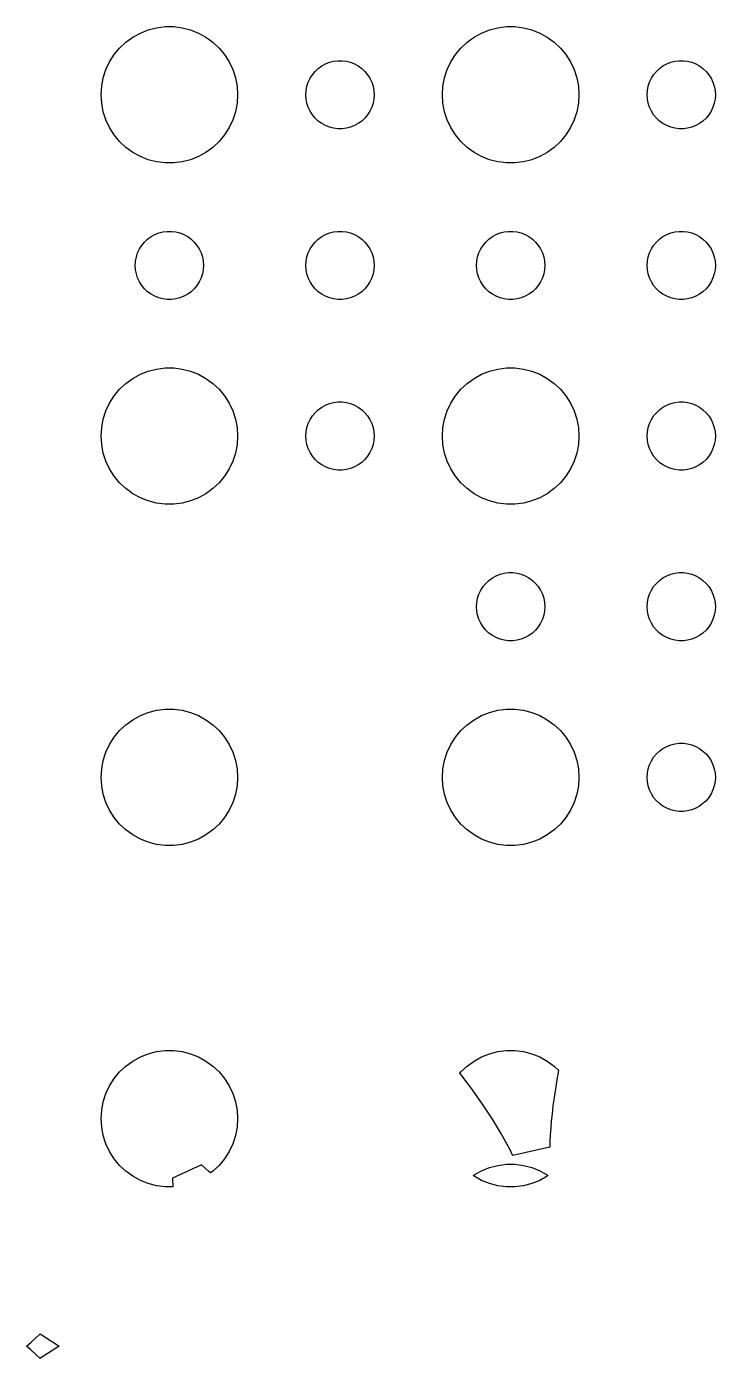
# Model space of a CAD drawing. Header units: metres. Extents: x -69 to 69, y 41 to 289.
# Drawn here: x -36.3 to -6, y 164.5 to 223 of the extents above; entities that cross this region are included whole.
import ezdxf

# ---------------------------------------------------------------- set-up
doc = ezdxf.new("R2010")
doc.units = ezdxf.units.M

msp = doc.modelspace()

# ---------------------------------------------------------------- linework, layer by layer
for p, q in [((-31.9123, 222.312), (-31.6075, 222.533)), ((-31.6075, 222.533), (-31.2773, 222.714)), ((-31.2773, 222.714), (-30.927, 222.853)), ((-30.927, 222.853), (-30.5621, 222.947)), ((-30.5621, 222.947), (-30.1884, 222.994)), ((-30.1884, 222.994), (-29.8116, 222.994)), ((-29.8116, 222.994), (-29.4379, 222.947)), ((-29.4379, 222.947), (-29.0729, 222.853)), ((-29.0729, 222.853), (-28.7227, 222.714)), ((-28.7227, 222.714), (-28.3925, 222.533)), ((-28.3925, 222.533), (-28.0877, 222.312)), ((-16.9123, 222.312), (-16.6075, 222.533)), ((-16.6075, 222.533), (-16.2773, 222.714)), ((-16.2773, 222.714), (-15.927, 222.853)), ((-15.927, 222.853), (-15.5621, 222.947)), ((-15.5621, 222.947), (-15.1884, 222.994)), ((-15.1884, 222.994), (-14.8116, 222.994)), ((-14.8116, 222.994), (-14.4379, 222.947)), ((-14.4379, 222.947), (-14.0729, 222.853)), ((-14.0729, 222.853), (-13.7227, 222.714)), ((-13.7227, 222.714), (-13.3925, 222.533)), ((-13.3925, 222.533), (-13.0877, 222.312)), ((-32.427, 221.763), (-32.1869, 222.054)), ((-32.1869, 222.054), (-31.9123, 222.312)), ((-28.0877, 222.312), (-27.8131, 222.054)), ((-27.8131, 222.054), (-27.5729, 221.763)), ((-17.427, 221.763), (-17.1869, 222.054)), ((-17.1869, 222.054), (-16.9123, 222.312)), ((-13.0877, 222.312), (-12.8131, 222.054)), ((-12.8131, 222.054), (-12.5729, 221.763)), ((-32.7893, 221.104), (-32.6289, 221.445)), ((-32.6289, 221.445), (-32.427, 221.763)), ((-27.5729, 221.763), (-27.3711, 221.445)), ((-27.3711, 221.445), (-27.2107, 221.104)), ((-23.4561, 221.156), (-23.3037, 221.266)), ((-23.3037, 221.266), (-23.1387, 221.357)), ((-23.1387, 221.357), (-22.9635, 221.427)), ((-22.9635, 221.427), (-22.7811, 221.473)), ((-22.7811, 221.473), (-22.5942, 221.497)), ((-22.5942, 221.497), (-22.4058, 221.497)), ((-22.4058, 221.497), (-22.2189, 221.473)), ((-22.2189, 221.473), (-22.0365, 221.427)), ((-22.0365, 221.427), (-21.8613, 221.357)), ((-21.8613, 221.357), (-21.6963, 221.266)), ((-21.6963, 221.266), (-21.5439, 221.156)), ((-17.7893, 221.104), (-17.6289, 221.445)), ((-17.6289, 221.445), (-17.427, 221.763)), ((-12.5729, 221.763), (-12.3711, 221.445)), ((-12.3711, 221.445), (-12.2107, 221.104)), ((-8.45613, 221.156), (-8.30373, 221.266)), ((-8.30373, 221.266), (-8.13866, 221.357)), ((-8.13866, 221.357), (-7.96352, 221.427)), ((-7.96352, 221.427), (-7.78107, 221.473)), ((-7.78107, 221.473), (-7.59418, 221.497)), ((-7.59418, 221.497), (-7.40581, 221.497)), ((-7.40581, 221.497), (-7.21892, 221.473)), ((-7.21892, 221.473), (-7.03647, 221.427)), ((-7.03647, 221.427), (-6.86133, 221.357)), ((-6.86133, 221.357), (-6.69626, 221.266)), ((-6.69626, 221.266), (-6.54385, 221.156)), ((-32.9763, 220.376), (-32.9057, 220.746)), ((-32.9057, 220.746), (-32.7893, 221.104)), ((-27.2107, 221.104), (-27.0942, 220.746)), ((-27.0942, 220.746), (-27.0237, 220.376)), ((-23.8947, 220.552), (-23.8145, 220.723)), ((-23.8145, 220.723), (-23.7135, 220.882)), ((-23.7135, 220.882), (-23.5934, 221.027)), ((-23.5934, 221.027), (-23.4561, 221.156)), ((-21.5439, 221.156), (-21.4065, 221.027)), ((-21.4065, 221.027), (-21.2865, 220.882)), ((-21.2865, 220.882), (-21.1855, 220.723)), ((-21.1855, 220.723), (-21.1053, 220.552)), ((-17.9763, 220.376), (-17.9057, 220.746)), ((-17.9057, 220.746), (-17.7893, 221.104)), ((-12.2107, 221.104), (-12.0942, 220.746)), ((-12.0942, 220.746), (-12.0237, 220.376)), ((-8.89465, 220.552), (-8.81445, 220.723)), ((-8.81445, 220.723), (-8.71352, 220.882)), ((-8.71352, 220.882), (-8.59344, 221.027)), ((-8.59344, 221.027), (-8.45613, 221.156)), ((-6.54385, 221.156), (-6.40654, 221.027)), ((-6.40654, 221.027), (-6.28647, 220.882)), ((-6.28647, 220.882), (-6.18553, 220.723)), ((-6.18553, 220.723), (-6.10533, 220.552)), ((-33, 220), (-32.9763, 220.376)), ((-27.0237, 220.376), (-27, 220)), ((-24, 220), (-23.9882, 220.188)), ((-23.9882, 220.188), (-23.9529, 220.373)), ((-23.9529, 220.373), (-23.8947, 220.552)), ((-21.1053, 220.552), (-21.0471, 220.373)), ((-21.0471, 220.373), (-21.0118, 220.188)), ((-21.0118, 220.188), (-21, 220)), ((-18, 220), (-17.9763, 220.376)), ((-12.0237, 220.376), (-12, 220)), ((-9, 220), (-8.98816, 220.188)), ((-8.98816, 220.188), (-8.95287, 220.373)), ((-8.95287, 220.373), (-8.89465, 220.552)), ((-6.10533, 220.552), (-6.04712, 220.373)), ((-6.04712, 220.373), (-6.01183, 220.188)), ((-6.01183, 220.188), (-6, 220)), ((-32.9763, 219.624), (-33, 220)), ((-32.9057, 219.254), (-32.9763, 219.624)), ((-27.0237, 219.624), (-27.0942, 219.254)), ((-27, 220), (-27.0237, 219.624)), ((-23.9882, 219.812), (-24, 220)), ((-23.9529, 219.627), (-23.9882, 219.812)), ((-23.8947, 219.448), (-23.9529, 219.627)), ((-21.0471, 219.627), (-21.1053, 219.448)), ((-21.0118, 219.812), (-21.0471, 219.627)), ((-21, 220), (-21.0118, 219.812)), ((-17.9763, 219.624), (-18, 220)), ((-17.9057, 219.254), (-17.9763, 219.624)), ((-12.0237, 219.624), (-12.0942, 219.254)), ((-12, 220), (-12.0237, 219.624)), ((-8.98816, 219.812), (-9, 220)), ((-8.95287, 219.627), (-8.98816, 219.812)), ((-8.89465, 219.448), (-8.95287, 219.627)), ((-6.04712, 219.627), (-6.10533, 219.448)), ((-6.01183, 219.812), (-6.04712, 219.627)), ((-6, 220), (-6.01183, 219.812)), ((-32.7893, 218.896), (-32.9057, 219.254)), ((-27.0942, 219.254), (-27.2107, 218.896)), ((-23.8145, 219.277), (-23.8947, 219.448)), ((-23.7135, 219.118), (-23.8145, 219.277)), ((-23.5934, 218.973), (-23.7135, 219.118)), ((-23.4561, 218.844), (-23.5934, 218.973)), ((-21.4065, 218.973), (-21.5439, 218.844)), ((-21.2865, 219.118), (-21.4065, 218.973)), ((-21.1855, 219.277), (-21.2865, 219.118)), ((-21.1053, 219.448), (-21.1855, 219.277)), ((-17.7893, 218.896), (-17.9057, 219.254)), ((-12.0942, 219.254), (-12.2107, 218.896)), ((-8.81445, 219.277), (-8.89465, 219.448)), ((-8.71352, 219.118), (-8.81445, 219.277)), ((-8.59344, 218.973), (-8.71352, 219.118)), ((-8.45613, 218.844), (-8.59344, 218.973)), ((-6.40654, 218.973), (-6.54385, 218.844)), ((-6.28647, 219.118), (-6.40654, 218.973)), ((-6.18553, 219.277), (-6.28647, 219.118)), ((-6.10533, 219.448), (-6.18553, 219.277)), ((-32.6289, 218.555), (-32.7893, 218.896)), ((-32.427, 218.237), (-32.6289, 218.555)), ((-27.3711, 218.555), (-27.5729, 218.237)), ((-27.2107, 218.896), (-27.3711, 218.555)), ((-23.3037, 218.734), (-23.4561, 218.844)), ((-23.1387, 218.643), (-23.3037, 218.734)), ((-22.9635, 218.573), (-23.1387, 218.643)), ((-22.7811, 218.527), (-22.9635, 218.573)), ((-22.5942, 218.503), (-22.7811, 218.527)), ((-22.4058, 218.503), (-22.5942, 218.503)), ((-22.2189, 218.527), (-22.4058, 218.503)), ((-22.0365, 218.573), (-22.2189, 218.527)), ((-21.8613, 218.643), (-22.0365, 218.573)), ((-21.6963, 218.734), (-21.8613, 218.643)), ((-21.5439, 218.844), (-21.6963, 218.734)), ((-17.6289, 218.555), (-17.7893, 218.896)), ((-17.427, 218.237), (-17.6289, 218.555)), ((-12.3711, 218.555), (-12.5729, 218.237)), ((-12.2107, 218.896), (-12.3711, 218.555)), ((-8.30373, 218.734), (-8.45613, 218.844)), ((-8.13866, 218.643), (-8.30373, 218.734)), ((-7.96352, 218.573), (-8.13866, 218.643)), ((-7.78107, 218.527), (-7.96352, 218.573)), ((-7.59418, 218.503), (-7.78107, 218.527)), ((-7.40581, 218.503), (-7.59418, 218.503)), ((-7.21892, 218.527), (-7.40581, 218.503)), ((-7.03647, 218.573), (-7.21892, 218.527)), ((-6.86133, 218.643), (-7.03647, 218.573)), ((-6.69626, 218.734), (-6.86133, 218.643)), ((-6.54385, 218.844), (-6.69626, 218.734)), ((-32.1869, 217.946), (-32.427, 218.237)), ((-31.9123, 217.688), (-32.1869, 217.946)), ((-27.8131, 217.946), (-28.0877, 217.688)), ((-27.5729, 218.237), (-27.8131, 217.946)), ((-17.1869, 217.946), (-17.427, 218.237)), ((-16.9123, 217.688), (-17.1869, 217.946)), ((-12.8131, 217.946), (-13.0877, 217.688)), ((-12.5729, 218.237), (-12.8131, 217.946)), ((-31.6075, 217.467), (-31.9123, 217.688)), ((-31.2773, 217.286), (-31.6075, 217.467)), ((-30.927, 217.147), (-31.2773, 217.286)), ((-30.5621, 217.053), (-30.927, 217.147)), ((-29.0729, 217.147), (-29.4379, 217.053)), ((-28.7227, 217.286), (-29.0729, 217.147)), ((-28.3925, 217.467), (-28.7227, 217.286)), ((-28.0877, 217.688), (-28.3925, 217.467)), ((-16.6075, 217.467), (-16.9123, 217.688)), ((-16.2773, 217.286), (-16.6075, 217.467)), ((-15.927, 217.147), (-16.2773, 217.286)), ((-15.5621, 217.053), (-15.927, 217.147)), ((-14.0729, 217.147), (-14.4379, 217.053)), ((-13.7227, 217.286), (-14.0729, 217.147)), ((-13.3925, 217.467), (-13.7227, 217.286)), ((-13.0877, 217.688), (-13.3925, 217.467)), ((-30.1884, 217.006), (-30.5621, 217.053)), ((-29.8116, 217.006), (-30.1884, 217.006)), ((-29.4379, 217.053), (-29.8116, 217.006)), ((-15.1884, 217.006), (-15.5621, 217.053)), ((-14.8116, 217.006), (-15.1884, 217.006)), ((-14.4379, 217.053), (-14.8116, 217.006)), ((-31.0934, 213.527), (-30.9561, 213.656)), ((-30.9561, 213.656), (-30.8037, 213.766)), ((-30.8037, 213.766), (-30.6387, 213.857)), ((-30.6387, 213.857), (-30.4635, 213.927)), ((-30.4635, 213.927), (-30.2811, 213.973)), ((-30.2811, 213.973), (-30.0942, 213.997)), ((-30.0942, 213.997), (-29.9058, 213.997)), ((-29.9058, 213.997), (-29.7189, 213.973)), ((-29.7189, 213.973), (-29.5365, 213.927)), ((-29.5365, 213.927), (-29.3613, 213.857)), ((-29.3613, 213.857), (-29.1963, 213.766)), ((-29.1963, 213.766), (-29.0439, 213.656)), ((-29.0439, 213.656), (-28.9065, 213.527)), ((-23.5934, 213.527), (-23.4561, 213.656)), ((-23.4561, 213.656), (-23.3037, 213.766)), ((-23.3037, 213.766), (-23.1387, 213.857)), ((-23.1387, 213.857), (-22.9635, 213.927)), ((-22.9635, 213.927), (-22.7811, 213.973)), ((-22.7811, 213.973), (-22.5942, 213.997)), ((-22.5942, 213.997), (-22.4058, 213.997)), ((-22.4058, 213.997), (-22.2189, 213.973)), ((-22.2189, 213.973), (-22.0365, 213.927)), ((-22.0365, 213.927), (-21.8613, 213.857)), ((-21.8613, 213.857), (-21.6963, 213.766)), ((-21.6963, 213.766), (-21.5439, 213.656)), ((-21.5439, 213.656), (-21.4065, 213.527)), ((-16.0934, 213.527), (-15.9561, 213.656)), ((-15.9561, 213.656), (-15.8037, 213.766)), ((-15.8037, 213.766), (-15.6387, 213.857)), ((-15.6387, 213.857), (-15.4635, 213.927)), ((-15.4635, 213.927), (-15.2811, 213.973)), ((-15.2811, 213.973), (-15.0942, 213.997)), ((-15.0942, 213.997), (-14.9058, 213.997)), ((-14.9058, 213.997), (-14.7189, 213.973)), ((-14.7189, 213.973), (-14.5365, 213.927)), ((-14.5365, 213.927), (-14.3613, 213.857)), ((-14.3613, 213.857), (-14.1963, 213.766)), ((-14.1963, 213.766), (-14.0439, 213.656)), ((-14.0439, 213.656), (-13.9065, 213.527)), ((-8.59344, 213.527), (-8.45613, 213.656)), ((-8.45613, 213.656), (-8.30373, 213.766)), ((-8.30373, 213.766), (-8.13866, 213.857)), ((-8.13866, 213.857), (-7.96352, 213.927)), ((-7.96352, 213.927), (-7.78107, 213.973)), ((-7.78107, 213.973), (-7.59418, 213.997)), ((-7.59418, 213.997), (-7.40581, 213.997)), ((-7.40581, 213.997), (-7.21892, 213.973)), ((-7.21892, 213.973), (-7.03647, 213.927)), ((-7.03647, 213.927), (-6.86133, 213.857)), ((-6.86133, 213.857), (-6.69626, 213.766)), ((-6.69626, 213.766), (-6.54385, 213.656)), ((-6.54385, 213.656), (-6.40654, 213.527)), ((-31.4529, 212.873), (-31.3947, 213.052)), ((-31.3947, 213.052), (-31.3145, 213.223)), ((-31.3145, 213.223), (-31.2135, 213.382)), ((-31.2135, 213.382), (-31.0934, 213.527)), ((-28.9065, 213.527), (-28.7865, 213.382)), ((-28.7865, 213.382), (-28.6855, 213.223)), ((-28.6855, 213.223), (-28.6053, 213.052)), ((-28.6053, 213.052), (-28.5471, 212.873)), ((-23.9529, 212.873), (-23.8947, 213.052)), ((-23.8947, 213.052), (-23.8145, 213.223)), ((-23.8145, 213.223), (-23.7135, 213.382)), ((-23.7135, 213.382), (-23.5934, 213.527)), ((-21.4065, 213.527), (-21.2865, 213.382)), ((-21.2865, 213.382), (-21.1855, 213.223)), ((-21.1855, 213.223), (-21.1053, 213.052)), ((-21.1053, 213.052), (-21.0471, 212.873)), ((-16.4529, 212.873), (-16.3947, 213.052)), ((-16.3947, 213.052), (-16.3145, 213.223)), ((-16.3145, 213.223), (-16.2135, 213.382)), ((-16.2135, 213.382), (-16.0934, 213.527)), ((-13.9065, 213.527), (-13.7865, 213.382)), ((-13.7865, 213.382), (-13.6855, 213.223)), ((-13.6855, 213.223), (-13.6053, 213.052)), ((-13.6053, 213.052), (-13.5471, 212.873)), ((-8.95287, 212.873), (-8.89465, 213.052)), ((-8.89465, 213.052), (-8.81445, 213.223)), ((-8.81445, 213.223), (-8.71352, 213.382)), ((-8.71352, 213.382), (-8.59344, 213.527)), ((-6.40654, 213.527), (-6.28647, 213.382)), ((-6.28647, 213.382), (-6.18553, 213.223)), ((-6.18553, 213.223), (-6.10533, 213.052)), ((-6.10533, 213.052), (-6.04712, 212.873)), ((-31.5, 212.5), (-31.4882, 212.688)), ((-31.4882, 212.312), (-31.5, 212.5)), ((-31.4882, 212.688), (-31.4529, 212.873)), ((-28.5471, 212.873), (-28.5118, 212.688)), ((-28.5118, 212.688), (-28.5, 212.5)), ((-28.5, 212.5), (-28.5118, 212.312)), ((-24, 212.5), (-23.9882, 212.688)), ((-23.9882, 212.312), (-24, 212.5)), ((-23.9882, 212.688), (-23.9529, 212.873)), ((-21.0471, 212.873), (-21.0118, 212.688)), ((-21.0118, 212.688), (-21, 212.5)), ((-21, 212.5), (-21.0118, 212.312)), ((-16.5, 212.5), (-16.4882, 212.688)), ((-16.4882, 212.312), (-16.5, 212.5)), ((-16.4882, 212.688), (-16.4529, 212.873)), ((-13.5471, 212.873), (-13.5118, 212.688)), ((-13.5118, 212.688), (-13.5, 212.5)), ((-13.5, 212.5), (-13.5118, 212.312)), ((-9, 212.5), (-8.98816, 212.688)), ((-8.98816, 212.312), (-9, 212.5)), ((-8.98816, 212.688), (-8.95287, 212.873)), ((-6.04712, 212.873), (-6.01183, 212.688)), ((-6.01183, 212.688), (-6, 212.5)), ((-6, 212.5), (-6.01183, 212.312)), ((-31.4529, 212.127), (-31.4882, 212.312)), ((-31.3947, 211.948), (-31.4529, 212.127)), ((-31.3145, 211.777), (-31.3947, 211.948)), ((-28.6053, 211.948), (-28.6855, 211.777)), ((-28.5471, 212.127), (-28.6053, 211.948)), ((-28.5118, 212.312), (-28.5471, 212.127)), ((-23.9529, 212.127), (-23.9882, 212.312)), ((-23.8947, 211.948), (-23.9529, 212.127)), ((-23.8145, 211.777), (-23.8947, 211.948)), ((-21.1053, 211.948), (-21.1855, 211.777)), ((-21.0471, 212.127), (-21.1053, 211.948)), ((-21.0118, 212.312), (-21.0471, 212.127)), ((-16.4529, 212.127), (-16.4882, 212.312)), ((-16.3947, 211.948), (-16.4529, 212.127)), ((-16.3145, 211.777), (-16.3947, 211.948)), ((-13.6053, 211.948), (-13.6855, 211.777)), ((-13.5471, 212.127), (-13.6053, 211.948)), ((-13.5118, 212.312), (-13.5471, 212.127)), ((-8.95287, 212.127), (-8.98816, 212.312)), ((-8.89465, 211.948), (-8.95287, 212.127)), ((-8.81445, 211.777), (-8.89465, 211.948)), ((-6.10533, 211.948), (-6.18553, 211.777)), ((-6.04712, 212.127), (-6.10533, 211.948)), ((-6.01183, 212.312), (-6.04712, 212.127)), ((-31.2135, 211.618), (-31.3145, 211.777)), ((-31.0934, 211.473), (-31.2135, 211.618)), ((-30.9561, 211.344), (-31.0934, 211.473)), ((-30.8037, 211.234), (-30.9561, 211.344)), ((-29.0439, 211.344), (-29.1963, 211.234)), ((-28.9065, 211.473), (-29.0439, 211.344)), ((-28.7865, 211.618), (-28.9065, 211.473)), ((-28.6855, 211.777), (-28.7865, 211.618)), ((-23.7135, 211.618), (-23.8145, 211.777)), ((-23.5934, 211.473), (-23.7135, 211.618)), ((-23.4561, 211.344), (-23.5934, 211.473)), ((-23.3037, 211.234), (-23.4561, 211.344)), ((-21.5439, 211.344), (-21.6963, 211.234)), ((-21.4065, 211.473), (-21.5439, 211.344)), ((-21.2865, 211.618), (-21.4065, 211.473)), ((-21.1855, 211.777), (-21.2865, 211.618)), ((-16.2135, 211.618), (-16.3145, 211.777)), ((-16.0934, 211.473), (-16.2135, 211.618)), ((-15.9561, 211.344), (-16.0934, 211.473)), ((-15.8037, 211.234), (-15.9561, 211.344)), ((-14.0439, 211.344), (-14.1963, 211.234)), ((-13.9065, 211.473), (-14.0439, 211.344)), ((-13.7865, 211.618), (-13.9065, 211.473)), ((-13.6855, 211.777), (-13.7865, 211.618)), ((-8.71352, 211.618), (-8.81445, 211.777)), ((-8.59344, 211.473), (-8.71352, 211.618)), ((-8.45613, 211.344), (-8.59344, 211.473)), ((-8.30373, 211.234), (-8.45613, 211.344)), ((-6.54385, 211.344), (-6.69626, 211.234)), ((-6.40654, 211.473), (-6.54385, 211.344)), ((-6.28647, 211.618), (-6.40654, 211.473)), ((-6.18553, 211.777), (-6.28647, 211.618)), ((-30.6387, 211.143), (-30.8037, 211.234)), ((-30.4635, 211.073), (-30.6387, 211.143)), ((-30.2811, 211.027), (-30.4635, 211.073)), ((-30.0942, 211.003), (-30.2811, 211.027)), ((-29.9058, 211.003), (-30.0942, 211.003)), ((-29.7189, 211.027), (-29.9058, 211.003)), ((-29.5365, 211.073), (-29.7189, 211.027)), ((-29.3613, 211.143), (-29.5365, 211.073)), ((-29.1963, 211.234), (-29.3613, 211.143)), ((-23.1387, 211.143), (-23.3037, 211.234)), ((-22.9635, 211.073), (-23.1387, 211.143)), ((-22.7811, 211.027), (-22.9635, 211.073)), ((-22.5942, 211.003), (-22.7811, 211.027)), ((-22.4058, 211.003), (-22.5942, 211.003)), ((-22.2189, 211.027), (-22.4058, 211.003)), ((-22.0365, 211.073), (-22.2189, 211.027)), ((-21.8613, 211.143), (-22.0365, 211.073)), ((-21.6963, 211.234), (-21.8613, 211.143)), ((-15.6387, 211.143), (-15.8037, 211.234)), ((-15.4635, 211.073), (-15.6387, 211.143)), ((-15.2811, 211.027), (-15.4635, 211.073)), ((-15.0942, 211.003), (-15.2811, 211.027)), ((-14.9058, 211.003), (-15.0942, 211.003)), ((-14.7189, 211.027), (-14.9058, 211.003)), ((-14.5365, 211.073), (-14.7189, 211.027)), ((-14.3613, 211.143), (-14.5365, 211.073)), ((-14.1963, 211.234), (-14.3613, 211.143)), ((-8.13866, 211.143), (-8.30373, 211.234)), ((-7.96352, 211.073), (-8.13866, 211.143)), ((-7.78107, 211.027), (-7.96352, 211.073)), ((-7.59418, 211.003), (-7.78107, 211.027)), ((-7.40581, 211.003), (-7.59418, 211.003)), ((-7.21892, 211.027), (-7.40581, 211.003)), ((-7.03647, 211.073), (-7.21892, 211.027)), ((-6.86133, 211.143), (-7.03647, 211.073)), ((-6.69626, 211.234), (-6.86133, 211.143)), ((-31.2773, 207.714), (-30.927, 207.853)), ((-30.927, 207.853), (-30.5621, 207.947)), ((-30.5621, 207.947), (-30.1884, 207.994)), ((-30.1884, 207.994), (-29.8116, 207.994)), ((-29.8116, 207.994), (-29.4379, 207.947)), ((-29.4379, 207.947), (-29.0729, 207.853)), ((-29.0729, 207.853), (-28.7227, 207.714)), ((-16.2773, 207.714), (-15.927, 207.853)), ((-15.927, 207.853), (-15.5621, 207.947)), ((-15.5621, 207.947), (-15.1884, 207.994)), ((-15.1884, 207.994), (-14.8116, 207.994)), ((-14.8116, 207.994), (-14.4379, 207.947)), ((-14.4379, 207.947), (-14.0729, 207.853)), ((-14.0729, 207.853), (-13.7227, 207.714)), ((-32.1869, 207.054), (-31.9123, 207.312)), ((-31.9123, 207.312), (-31.6075, 207.533)), ((-31.6075, 207.533), (-31.2773, 207.714)), ((-28.7227, 207.714), (-28.3925, 207.533)), ((-28.3925, 207.533), (-28.0877, 207.312)), ((-28.0877, 207.312), (-27.8131, 207.054)), ((-17.1869, 207.054), (-16.9123, 207.312)), ((-16.9123, 207.312), (-16.6075, 207.533)), ((-16.6075, 207.533), (-16.2773, 207.714)), ((-13.7227, 207.714), (-13.3925, 207.533)), ((-13.3925, 207.533), (-13.0877, 207.312)), ((-13.0877, 207.312), (-12.8131, 207.054)), ((-32.6289, 206.445), (-32.427, 206.763)), ((-32.427, 206.763), (-32.1869, 207.054)), ((-27.8131, 207.054), (-27.5729, 206.763)), ((-27.5729, 206.763), (-27.3711, 206.445)), ((-17.6289, 206.445), (-17.427, 206.763)), ((-17.427, 206.763), (-17.1869, 207.054)), ((-12.8131, 207.054), (-12.5729, 206.763)), ((-12.5729, 206.763), (-12.3711, 206.445)), ((-32.9057, 205.746), (-32.7893, 206.104)), ((-32.7893, 206.104), (-32.6289, 206.445)), ((-27.3711, 206.445), (-27.2107, 206.104)), ((-27.2107, 206.104), (-27.0942, 205.746)), ((-23.7135, 205.882), (-23.5934, 206.027)), ((-23.5934, 206.027), (-23.4561, 206.156)), ((-23.4561, 206.156), (-23.3037, 206.266)), ((-23.3037, 206.266), (-23.1387, 206.357)), ((-23.1387, 206.357), (-22.9635, 206.427)), ((-22.9635, 206.427), (-22.7811, 206.473)), ((-22.7811, 206.473), (-22.5942, 206.497)), ((-22.5942, 206.497), (-22.4058, 206.497)), ((-22.4058, 206.497), (-22.2189, 206.473)), ((-22.2189, 206.473), (-22.0365, 206.427)), ((-22.0365, 206.427), (-21.8613, 206.357)), ((-21.8613, 206.357), (-21.6963, 206.266)), ((-21.6963, 206.266), (-21.5439, 206.156)), ((-21.5439, 206.156), (-21.4065, 206.027)), ((-21.4065, 206.027), (-21.2865, 205.882)), ((-17.9057, 205.746), (-17.7893, 206.104)), ((-17.7893, 206.104), (-17.6289, 206.445)), ((-12.3711, 206.445), (-12.2107, 206.104)), ((-12.2107, 206.104), (-12.0942, 205.746)), ((-8.71352, 205.882), (-8.59344, 206.027)), ((-8.59344, 206.027), (-8.45613, 206.156)), ((-8.45613, 206.156), (-8.30373, 206.266)), ((-8.30373, 206.266), (-8.13866, 206.357)), ((-8.13866, 206.357), (-7.96352, 206.427)), ((-7.96352, 206.427), (-7.78107, 206.473)), ((-7.78107, 206.473), (-7.59418, 206.497)), ((-7.59418, 206.497), (-7.40581, 206.497)), ((-7.40581, 206.497), (-7.21892, 206.473)), ((-7.21892, 206.473), (-7.03647, 206.427)), ((-7.03647, 206.427), (-6.86133, 206.357)), ((-6.86133, 206.357), (-6.69626, 206.266)), ((-6.69626, 206.266), (-6.54385, 206.156)), ((-6.54385, 206.156), (-6.40654, 206.027)), ((-6.40654, 206.027), (-6.28647, 205.882)), ((-32.9763, 205.376), (-32.9057, 205.746)), ((-27.0942, 205.746), (-27.0237, 205.376)), ((-23.9529, 205.373), (-23.8947, 205.552)), ((-23.8947, 205.552), (-23.8145, 205.723)), ((-23.8145, 205.723), (-23.7135, 205.882)), ((-21.2865, 205.882), (-21.1855, 205.723)), ((-21.1855, 205.723), (-21.1053, 205.552)), ((-21.1053, 205.552), (-21.0471, 205.373)), ((-17.9763, 205.376), (-17.9057, 205.746)), ((-12.0942, 205.746), (-12.0237, 205.376)), ((-8.95287, 205.373), (-8.89465, 205.552)), ((-8.89465, 205.552), (-8.81445, 205.723)), ((-8.81445, 205.723), (-8.71352, 205.882)), ((-6.28647, 205.882), (-6.18553, 205.723)), ((-6.18553, 205.723), (-6.10533, 205.552)), ((-6.10533, 205.552), (-6.04712, 205.373)), ((-33, 205), (-32.9763, 205.376)), ((-32.9763, 204.624), (-33, 205)), ((-27.0237, 205.376), (-27, 205)), ((-27, 205), (-27.0237, 204.624)), ((-24, 205), (-23.9882, 205.188)), ((-23.9882, 204.812), (-24, 205)), ((-23.9882, 205.188), (-23.9529, 205.373)), ((-21.0471, 205.373), (-21.0118, 205.188)), ((-21.0118, 205.188), (-21, 205)), ((-21, 205), (-21.0118, 204.812)), ((-18, 205), (-17.9763, 205.376)), ((-17.9763, 204.624), (-18, 205)), ((-12.0237, 205.376), (-12, 205)), ((-12, 205), (-12.0237, 204.624)), ((-9, 205), (-8.98816, 205.188)), ((-8.98816, 204.812), (-9, 205)), ((-8.98816, 205.188), (-8.95287, 205.373)), ((-6.04712, 205.373), (-6.01183, 205.188)), ((-6.01183, 205.188), (-6, 205)), ((-6, 205), (-6.01183, 204.812)), ((-32.9057, 204.254), (-32.9763, 204.624)), ((-27.0237, 204.624), (-27.0942, 204.254)), ((-23.9529, 204.627), (-23.9882, 204.812)), ((-23.8947, 204.448), (-23.9529, 204.627)), ((-23.8145, 204.277), (-23.8947, 204.448)), ((-23.7135, 204.118), (-23.8145, 204.277)), ((-21.1855, 204.277), (-21.2865, 204.118)), ((-21.1053, 204.448), (-21.1855, 204.277)), ((-21.0471, 204.627), (-21.1053, 204.448)), ((-21.0118, 204.812), (-21.0471, 204.627)), ((-17.9057, 204.254), (-17.9763, 204.624)), ((-12.0237, 204.624), (-12.0942, 204.254)), ((-8.95287, 204.627), (-8.98816, 204.812)), ((-8.89465, 204.448), (-8.95287, 204.627)), ((-8.81445, 204.277), (-8.89465, 204.448)), ((-8.71352, 204.118), (-8.81445, 204.277)), ((-6.18553, 204.277), (-6.28647, 204.118)), ((-6.10533, 204.448), (-6.18553, 204.277)), ((-6.04712, 204.627), (-6.10533, 204.448)), ((-6.01183, 204.812), (-6.04712, 204.627)), ((-32.7893, 203.896), (-32.9057, 204.254)), ((-32.6289, 203.555), (-32.7893, 203.896)), ((-27.2107, 203.896), (-27.3711, 203.555)), ((-27.0942, 204.254), (-27.2107, 203.896)), ((-23.5934, 203.973), (-23.7135, 204.118)), ((-23.4561, 203.844), (-23.5934, 203.973)), ((-23.3037, 203.734), (-23.4561, 203.844)), ((-23.1387, 203.643), (-23.3037, 203.734)), ((-21.6963, 203.734), (-21.8613, 203.643)), ((-21.5439, 203.844), (-21.6963, 203.734)), ((-21.4065, 203.973), (-21.5439, 203.844)), ((-21.2865, 204.118), (-21.4065, 203.973)), ((-17.7893, 203.896), (-17.9057, 204.254)), ((-17.6289, 203.555), (-17.7893, 203.896)), ((-12.2107, 203.896), (-12.3711, 203.555)), ((-12.0942, 204.254), (-12.2107, 203.896)), ((-8.59344, 203.973), (-8.71352, 204.118)), ((-8.45613, 203.844), (-8.59344, 203.973)), ((-8.30373, 203.734), (-8.45613, 203.844)), ((-8.13866, 203.643), (-8.30373, 203.734)), ((-6.69626, 203.734), (-6.86133, 203.643)), ((-6.54385, 203.844), (-6.69626, 203.734)), ((-6.40654, 203.973), (-6.54385, 203.844)), ((-6.28647, 204.118), (-6.40654, 203.973)), ((-32.427, 203.237), (-32.6289, 203.555)), ((-32.1869, 202.946), (-32.427, 203.237)), ((-27.5729, 203.237), (-27.8131, 202.946)), ((-27.3711, 203.555), (-27.5729, 203.237)), ((-22.9635, 203.573), (-23.1387, 203.643)), ((-22.7811, 203.527), (-22.9635, 203.573)), ((-22.5942, 203.503), (-22.7811, 203.527)), ((-22.4058, 203.503), (-22.5942, 203.503)), ((-22.2189, 203.527), (-22.4058, 203.503)), ((-22.0365, 203.573), (-22.2189, 203.527)), ((-21.8613, 203.643), (-22.0365, 203.573)), ((-17.427, 203.237), (-17.6289, 203.555)), ((-17.1869, 202.946), (-17.427, 203.237)), ((-12.5729, 203.237), (-12.8131, 202.946)), ((-12.3711, 203.555), (-12.5729, 203.237)), ((-7.96352, 203.573), (-8.13866, 203.643)), ((-7.78107, 203.527), (-7.96352, 203.573)), ((-7.59418, 203.503), (-7.78107, 203.527)), ((-7.40581, 203.503), (-7.59418, 203.503)), ((-7.21892, 203.527), (-7.40581, 203.503)), ((-7.03647, 203.573), (-7.21892, 203.527)), ((-6.86133, 203.643), (-7.03647, 203.573)), ((-31.9123, 202.688), (-32.1869, 202.946)), ((-31.6075, 202.467), (-31.9123, 202.688)), ((-28.0877, 202.688), (-28.3925, 202.467)), ((-27.8131, 202.946), (-28.0877, 202.688)), ((-16.9123, 202.688), (-17.1869, 202.946)), ((-16.6075, 202.467), (-16.9123, 202.688)), ((-13.0877, 202.688), (-13.3925, 202.467)), ((-12.8131, 202.946), (-13.0877, 202.688)), ((-31.2773, 202.286), (-31.6075, 202.467)), ((-30.927, 202.147), (-31.2773, 202.286)), ((-30.5621, 202.053), (-30.927, 202.147)), ((-30.1884, 202.006), (-30.5621, 202.053)), ((-29.8116, 202.006), (-30.1884, 202.006)), ((-29.4379, 202.053), (-29.8116, 202.006)), ((-29.0729, 202.147), (-29.4379, 202.053)), ((-28.7227, 202.286), (-29.0729, 202.147)), ((-28.3925, 202.467), (-28.7227, 202.286)), ((-16.2773, 202.286), (-16.6075, 202.467)), ((-15.927, 202.147), (-16.2773, 202.286)), ((-15.5621, 202.053), (-15.927, 202.147)), ((-15.1884, 202.006), (-15.5621, 202.053)), ((-14.8116, 202.006), (-15.1884, 202.006)), ((-14.4379, 202.053), (-14.8116, 202.006)), ((-14.0729, 202.147), (-14.4379, 202.053)), ((-13.7227, 202.286), (-14.0729, 202.147)), ((-13.3925, 202.467), (-13.7227, 202.286)), ((-16.2135, 198.382), (-16.0934, 198.527)), ((-16.0934, 198.527), (-15.9561, 198.656)), ((-15.9561, 198.656), (-15.8037, 198.766)), ((-15.8037, 198.766), (-15.6387, 198.857)), ((-15.6387, 198.857), (-15.4635, 198.927)), ((-15.4635, 198.927), (-15.2811, 198.973)), ((-15.2811, 198.973), (-15.0942, 198.997)), ((-15.0942, 198.997), (-14.9058, 198.997)), ((-14.9058, 198.997), (-14.7189, 198.973)), ((-14.7189, 198.973), (-14.5365, 198.927)), ((-14.5365, 198.927), (-14.3613, 198.857)), ((-14.3613, 198.857), (-14.1963, 198.766)), ((-14.1963, 198.766), (-14.0439, 198.656)), ((-14.0439, 198.656), (-13.9065, 198.527)), ((-13.9065, 198.527), (-13.7865, 198.382)), ((-8.71352, 198.382), (-8.59344, 198.527)), ((-8.59344, 198.527), (-8.45613, 198.656)), ((-8.45613, 198.656), (-8.30373, 198.766)), ((-8.30373, 198.766), (-8.13866, 198.857)), ((-8.13866, 198.857), (-7.96352, 198.927)), ((-7.96352, 198.927), (-7.78107, 198.973)), ((-7.78107, 198.973), (-7.59418, 198.997)), ((-7.59418, 198.997), (-7.40581, 198.997)), ((-7.40581, 198.997), (-7.21892, 198.973)), ((-7.21892, 198.973), (-7.03647, 198.927)), ((-7.03647, 198.927), (-6.86133, 198.857)), ((-6.86133, 198.857), (-6.69626, 198.766)), ((-6.69626, 198.766), (-6.54385, 198.656)), ((-6.54385, 198.656), (-6.40654, 198.527)), ((-6.40654, 198.527), (-6.28647, 198.382)), ((-16.4882, 197.688), (-16.4529, 197.873)), ((-16.4529, 197.873), (-16.3947, 198.052)), ((-16.3947, 198.052), (-16.3145, 198.223)), ((-16.3145, 198.223), (-16.2135, 198.382)), ((-13.7865, 198.382), (-13.6855, 198.223)), ((-13.6855, 198.223), (-13.6053, 198.052)), ((-13.6053, 198.052), (-13.5471, 197.873)), ((-13.5471, 197.873), (-13.5118, 197.688)), ((-8.98816, 197.688), (-8.95287, 197.873)), ((-8.95287, 197.873), (-8.89465, 198.052)), ((-8.89465, 198.052), (-8.81445, 198.223)), ((-8.81445, 198.223), (-8.71352, 198.382)), ((-6.28647, 198.382), (-6.18553, 198.223)), ((-6.18553, 198.223), (-6.10533, 198.052)), ((-6.10533, 198.052), (-6.04712, 197.873)), ((-6.04712, 197.873), (-6.01183, 197.688)), ((-16.5, 197.5), (-16.4882, 197.688)), ((-16.4882, 197.312), (-16.5, 197.5)), ((-16.4529, 197.127), (-16.4882, 197.312)), ((-13.5118, 197.312), (-13.5471, 197.127)), ((-13.5118, 197.688), (-13.5, 197.5)), ((-13.5, 197.5), (-13.5118, 197.312)), ((-9, 197.5), (-8.98816, 197.688)), ((-8.98816, 197.312), (-9, 197.5)), ((-8.95287, 197.127), (-8.98816, 197.312)), ((-6.01183, 197.312), (-6.04712, 197.127)), ((-6.01183, 197.688), (-6, 197.5)), ((-6, 197.5), (-6.01183, 197.312)), ((-16.3947, 196.948), (-16.4529, 197.127)), ((-16.3145, 196.777), (-16.3947, 196.948)), ((-16.2135, 196.618), (-16.3145, 196.777)), ((-13.6855, 196.777), (-13.7865, 196.618)), ((-13.6053, 196.948), (-13.6855, 196.777)), ((-13.5471, 197.127), (-13.6053, 196.948)), ((-8.89465, 196.948), (-8.95287, 197.127)), ((-8.81445, 196.777), (-8.89465, 196.948)), ((-8.71352, 196.618), (-8.81445, 196.777)), ((-6.18553, 196.777), (-6.28647, 196.618)), ((-6.10533, 196.948), (-6.18553, 196.777)), ((-6.04712, 197.127), (-6.10533, 196.948)), ((-16.0934, 196.473), (-16.2135, 196.618)), ((-15.9561, 196.344), (-16.0934, 196.473)), ((-15.8037, 196.234), (-15.9561, 196.344)), ((-15.6387, 196.143), (-15.8037, 196.234)), ((-15.4635, 196.073), (-15.6387, 196.143)), ((-15.2811, 196.027), (-15.4635, 196.073)), ((-14.5365, 196.073), (-14.7189, 196.027)), ((-14.3613, 196.143), (-14.5365, 196.073)), ((-14.1963, 196.234), (-14.3613, 196.143)), ((-14.0439, 196.344), (-14.1963, 196.234)), ((-13.9065, 196.473), (-14.0439, 196.344)), ((-13.7865, 196.618), (-13.9065, 196.473)), ((-8.59344, 196.473), (-8.71352, 196.618)), ((-8.45613, 196.344), (-8.59344, 196.473)), ((-8.30373, 196.234), (-8.45613, 196.344)), ((-8.13866, 196.143), (-8.30373, 196.234)), ((-7.96352, 196.073), (-8.13866, 196.143)), ((-7.78107, 196.027), (-7.96352, 196.073)), ((-7.03647, 196.073), (-7.21892, 196.027)), ((-6.86133, 196.143), (-7.03647, 196.073)), ((-6.69626, 196.234), (-6.86133, 196.143)), ((-6.54385, 196.344), (-6.69626, 196.234)), ((-6.40654, 196.473), (-6.54385, 196.344)), ((-6.28647, 196.618), (-6.40654, 196.473)), ((-15.0942, 196.003), (-15.2811, 196.027)), ((-14.9058, 196.003), (-15.0942, 196.003)), ((-14.7189, 196.027), (-14.9058, 196.003)), ((-7.59418, 196.003), (-7.78107, 196.027)), ((-7.40581, 196.003), (-7.59418, 196.003)), ((-7.21892, 196.027), (-7.40581, 196.003)), ((-31.6075, 192.533), (-31.2773, 192.714)), ((-31.2773, 192.714), (-30.927, 192.853)), ((-30.927, 192.853), (-30.5621, 192.947)), ((-30.5621, 192.947), (-30.1884, 192.994)), ((-30.1884, 192.994), (-29.8116, 192.994)), ((-29.8116, 192.994), (-29.4379, 192.947)), ((-29.4379, 192.947), (-29.0729, 192.853)), ((-29.0729, 192.853), (-28.7227, 192.714)), ((-28.7227, 192.714), (-28.3925, 192.533)), ((-16.6075, 192.533), (-16.2773, 192.714)), ((-16.2773, 192.714), (-15.927, 192.853)), ((-15.927, 192.853), (-15.5621, 192.947)), ((-15.5621, 192.947), (-15.1884, 192.994)), ((-15.1884, 192.994), (-14.8116, 192.994)), ((-14.8116, 192.994), (-14.4379, 192.947)), ((-14.4379, 192.947), (-14.0729, 192.853)), ((-14.0729, 192.853), (-13.7227, 192.714)), ((-13.7227, 192.714), (-13.3925, 192.533)), ((-32.427, 191.763), (-32.1869, 192.054)), ((-32.1869, 192.054), (-31.9123, 192.312)), ((-31.9123, 192.312), (-31.6075, 192.533)), ((-28.3925, 192.533), (-28.0877, 192.312)), ((-28.0877, 192.312), (-27.8131, 192.054)), ((-27.8131, 192.054), (-27.5729, 191.763)), ((-17.427, 191.763), (-17.1869, 192.054)), ((-17.1869, 192.054), (-16.9123, 192.312)), ((-16.9123, 192.312), (-16.6075, 192.533)), ((-13.3925, 192.533), (-13.0877, 192.312)), ((-13.0877, 192.312), (-12.8131, 192.054)), ((-12.8131, 192.054), (-12.5729, 191.763)), ((-32.7893, 191.104), (-32.6289, 191.445)), ((-32.6289, 191.445), (-32.427, 191.763)), ((-27.5729, 191.763), (-27.3711, 191.445)), ((-27.3711, 191.445), (-27.2107, 191.104)), ((-17.7893, 191.104), (-17.6289, 191.445)), ((-17.6289, 191.445), (-17.427, 191.763)), ((-12.5729, 191.763), (-12.3711, 191.445)), ((-12.3711, 191.445), (-12.2107, 191.104)), ((-8.13866, 191.357), (-7.96352, 191.427)), ((-7.96352, 191.427), (-7.78107, 191.473)), ((-7.78107, 191.473), (-7.59418, 191.497)), ((-7.59418, 191.497), (-7.40581, 191.497)), ((-7.40581, 191.497), (-7.21892, 191.473)), ((-7.21892, 191.473), (-7.03647, 191.427)), ((-7.03647, 191.427), (-6.86133, 191.357)), ((-32.9057, 190.746), (-32.7893, 191.104)), ((-27.2107, 191.104), (-27.0942, 190.746)), ((-17.9057, 190.746), (-17.7893, 191.104)), ((-12.2107, 191.104), (-12.0942, 190.746)), ((-8.81445, 190.723), (-8.71352, 190.882)), ((-8.71352, 190.882), (-8.59344, 191.027)), ((-8.59344, 191.027), (-8.45613, 191.156)), ((-8.45613, 191.156), (-8.30373, 191.266)), ((-8.30373, 191.266), (-8.13866, 191.357)), ((-6.86133, 191.357), (-6.69626, 191.266)), ((-6.69626, 191.266), (-6.54385, 191.156)), ((-6.54385, 191.156), (-6.40654, 191.027)), ((-6.40654, 191.027), (-6.28647, 190.882)), ((-6.28647, 190.882), (-6.18553, 190.723)), ((-33, 190), (-32.9763, 190.376)), ((-32.9763, 190.376), (-32.9057, 190.746)), ((-27.0942, 190.746), (-27.0237, 190.376)), ((-27.0237, 190.376), (-27, 190)), ((-18, 190), (-17.9763, 190.376)), ((-17.9763, 190.376), (-17.9057, 190.746)), ((-12.0942, 190.746), (-12.0237, 190.376)), ((-12.0237, 190.376), (-12, 190)), ((-8.98816, 190.188), (-8.95287, 190.373)), ((-8.95287, 190.373), (-8.89465, 190.552)), ((-8.89465, 190.552), (-8.81445, 190.723)), ((-6.18553, 190.723), (-6.10533, 190.552)), ((-6.10533, 190.552), (-6.04712, 190.373)), ((-6.04712, 190.373), (-6.01183, 190.188)), ((-32.9763, 189.624), (-33, 190)), ((-27, 190), (-27.0237, 189.624)), ((-17.9763, 189.624), (-18, 190)), ((-12, 190), (-12.0237, 189.624)), ((-9, 190), (-8.98816, 190.188)), ((-8.98816, 189.812), (-9, 190)), ((-8.95287, 189.627), (-8.98816, 189.812)), ((-6.01183, 189.812), (-6.04712, 189.627)), ((-6.01183, 190.188), (-6, 190)), ((-6, 190), (-6.01183, 189.812)), ((-32.9057, 189.254), (-32.9763, 189.624)), ((-32.7893, 188.896), (-32.9057, 189.254)), ((-27.0942, 189.254), (-27.2107, 188.896)), ((-27.0237, 189.624), (-27.0942, 189.254)), ((-17.9057, 189.254), (-17.9763, 189.624)), ((-17.7893, 188.896), (-17.9057, 189.254)), ((-12.0942, 189.254), (-12.2107, 188.896)), ((-12.0237, 189.624), (-12.0942, 189.254)), ((-8.89465, 189.448), (-8.95287, 189.627)), ((-8.81445, 189.277), (-8.89465, 189.448)), ((-8.71352, 189.118), (-8.81445, 189.277)), ((-8.59344, 188.973), (-8.71352, 189.118)), ((-6.28647, 189.118), (-6.40654, 188.973)), ((-6.18553, 189.277), (-6.28647, 189.118)), ((-6.10533, 189.448), (-6.18553, 189.277)), ((-6.04712, 189.627), (-6.10533, 189.448)), ((-32.6289, 188.555), (-32.7893, 188.896)), ((-32.427, 188.237), (-32.6289, 188.555)), ((-27.3711, 188.555), (-27.5729, 188.237)), ((-27.2107, 188.896), (-27.3711, 188.555)), ((-17.6289, 188.555), (-17.7893, 188.896)), ((-17.427, 188.237), (-17.6289, 188.555)), ((-12.3711, 188.555), (-12.5729, 188.237)), ((-12.2107, 188.896), (-12.3711, 188.555)), ((-8.45613, 188.844), (-8.59344, 188.973)), ((-8.30373, 188.734), (-8.45613, 188.844)), ((-8.13866, 188.643), (-8.30373, 188.734)), ((-7.96352, 188.573), (-8.13866, 188.643)), ((-7.78107, 188.527), (-7.96352, 188.573)), ((-7.59418, 188.503), (-7.78107, 188.527)), ((-7.40581, 188.503), (-7.59418, 188.503)), ((-7.21892, 188.527), (-7.40581, 188.503)), ((-7.03647, 188.573), (-7.21892, 188.527)), ((-6.86133, 188.643), (-7.03647, 188.573)), ((-6.69626, 188.734), (-6.86133, 188.643)), ((-6.54385, 188.844), (-6.69626, 188.734)), ((-6.40654, 188.973), (-6.54385, 188.844)), ((-32.1869, 187.946), (-32.427, 188.237)), ((-31.9123, 187.688), (-32.1869, 187.946)), ((-27.8131, 187.946), (-28.0877, 187.688)), ((-27.5729, 188.237), (-27.8131, 187.946)), ((-17.1869, 187.946), (-17.427, 188.237)), ((-16.9123, 187.688), (-17.1869, 187.946)), ((-12.8131, 187.946), (-13.0877, 187.688)), ((-12.5729, 188.237), (-12.8131, 187.946)), ((-31.6075, 187.467), (-31.9123, 187.688)), ((-31.2773, 187.286), (-31.6075, 187.467)), ((-28.3925, 187.467), (-28.7227, 187.286)), ((-28.0877, 187.688), (-28.3925, 187.467)), ((-16.6075, 187.467), (-16.9123, 187.688)), ((-16.2773, 187.286), (-16.6075, 187.467)), ((-13.3925, 187.467), (-13.7227, 187.286)), ((-13.0877, 187.688), (-13.3925, 187.467)), ((-30.927, 187.147), (-31.2773, 187.286)), ((-30.5621, 187.053), (-30.927, 187.147)), ((-30.1884, 187.006), (-30.5621, 187.053)), ((-29.8116, 187.006), (-30.1884, 187.006)), ((-29.4379, 187.053), (-29.8116, 187.006)), ((-29.0729, 187.147), (-29.4379, 187.053)), ((-28.7227, 187.286), (-29.0729, 187.147)), ((-15.927, 187.147), (-16.2773, 187.286)), ((-15.5621, 187.053), (-15.927, 187.147)), ((-15.1884, 187.006), (-15.5621, 187.053)), ((-14.8116, 187.006), (-15.1884, 187.006)), ((-14.4379, 187.053), (-14.8116, 187.006)), ((-14.0729, 187.147), (-14.4379, 187.053)), ((-13.7227, 187.286), (-14.0729, 187.147)), ((-30.927, 177.853), (-30.5621, 177.947)), ((-30.5621, 177.947), (-30.1884, 177.994)), ((-30.1884, 177.994), (-29.8116, 177.994)), ((-29.8116, 177.994), (-29.4379, 177.947)), ((-29.4379, 177.947), (-29.0729, 177.853)), ((-15.927, 177.853), (-15.5621, 177.947)), ((-15.5621, 177.947), (-15.1884, 177.994)), ((-15.1884, 177.994), (-14.8116, 177.994)), ((-14.8116, 177.994), (-14.4379, 177.947)), ((-14.4379, 177.947), (-14.0729, 177.853)), ((-31.9123, 177.312), (-31.6075, 177.533)), ((-31.6075, 177.533), (-31.2773, 177.714)), ((-31.2773, 177.714), (-30.927, 177.853)), ((-29.0729, 177.853), (-28.7227, 177.714)), ((-28.7227, 177.714), (-28.3925, 177.533)), ((-28.3925, 177.533), (-28.0877, 177.312)), ((-16.9123, 177.312), (-16.6075, 177.533)), ((-16.6075, 177.533), (-16.2773, 177.714)), ((-16.2773, 177.714), (-15.927, 177.853)), ((-14.0729, 177.853), (-13.7227, 177.714)), ((-13.7227, 177.714), (-13.3925, 177.533)), ((-13.3925, 177.533), (-13.0877, 177.312)), ((-32.6289, 176.445), (-32.427, 176.763)), ((-32.427, 176.763), (-32.1869, 177.054)), ((-32.1869, 177.054), (-31.9123, 177.312)), ((-28.0877, 177.312), (-27.8131, 177.054)), ((-27.8131, 177.054), (-27.5729, 176.763)), ((-27.5729, 176.763), (-27.3711, 176.445)), ((-17.2531, 176.974), (-17.1869, 177.054)), ((-17.215, 176.984), (-17.2531, 176.974)), ((-16.9386, 176.623), (-17.215, 176.984)), ((-17.1869, 177.054), (-16.9123, 177.312)), ((-13.0877, 177.312), (-12.8885, 177.124)), ((-12.8911, 177.111), (-12.9674, 176.7)), ((-12.8885, 177.124), (-12.8911, 177.111)), ((-32.7893, 176.104), (-32.6289, 176.445)), ((-27.3711, 176.445), (-27.2107, 176.104)), ((-16.6791, 176.272), (-16.9386, 176.623)), ((-16.4359, 175.931), (-16.6791, 176.272)), ((-13.0338, 176.304), (-13.0909, 175.926)), ((-12.9674, 176.7), (-13.0338, 176.304)), ((-32.9763, 175.376), (-32.9057, 175.746)), ((-32.9057, 175.746), (-32.7893, 176.104)), ((-27.2107, 176.104), (-27.0942, 175.746)), ((-27.0942, 175.746), (-27.0237, 175.376)), ((-16.2087, 175.6), (-16.4359, 175.931)), ((-15.997, 175.281), (-16.2087, 175.6)), ((-13.0909, 175.926), (-13.1392, 175.564)), ((-33, 175), (-32.9763, 175.376)), ((-27.0237, 175.376), (-27, 175)), ((-15.8003, 174.974), (-15.997, 175.281)), ((-13.1794, 175.219), (-13.2119, 174.892)), ((-13.1392, 175.564), (-13.1794, 175.219)), ((-32.9763, 174.624), (-33, 175)), ((-32.9057, 174.254), (-32.9763, 174.624)), ((-27.0237, 174.624), (-27.0942, 174.254)), ((-27, 175), (-27.0237, 174.624)), ((-15.6182, 174.678), (-15.8003, 174.974)), ((-15.4503, 174.395), (-15.6182, 174.678)), ((-13.2375, 174.582), (-13.2567, 174.289)), ((-13.2119, 174.892), (-13.2375, 174.582)), ((-32.7893, 173.896), (-32.9057, 174.254)), ((-32.6289, 173.555), (-32.7893, 173.896)), ((-27.2107, 173.896), (-27.3711, 173.555)), ((-27.0942, 174.254), (-27.2107, 173.896)), ((-15.2961, 174.125), (-15.4503, 174.395)), ((-15.1551, 173.868), (-15.2961, 174.125)), ((-15.0267, 173.625), (-15.1551, 173.868)), ((-13.2701, 174.014), (-13.2783, 173.757)), ((-13.2567, 174.289), (-13.2701, 174.014)), ((-32.427, 173.237), (-32.6289, 173.555)), ((-27.3711, 173.555), (-27.5729, 173.237)), ((-14.9106, 173.395), (-15.0267, 173.625)), ((-14.9087, 173.387), (-14.9106, 173.395)), ((-13.2759, 173.746), (-14.9087, 173.387)), ((-13.2783, 173.757), (-13.2759, 173.746)), ((-32.1869, 172.946), (-32.427, 173.237)), ((-31.9123, 172.688), (-32.1869, 172.946)), ((-31.6075, 172.467), (-31.9123, 172.688)), ((-28.5851, 172.977), (-29.869, 172.378)), ((-28.2502, 172.669), (-28.5851, 172.977)), ((-28.1913, 172.613), (-28.2502, 172.669)), ((-28.0877, 172.688), (-28.1913, 172.613)), ((-27.8131, 172.946), (-28.0877, 172.688)), ((-27.5729, 173.237), (-27.8131, 172.946)), ((-16.6075, 172.533), (-16.2773, 172.714)), ((-16.2773, 172.714), (-15.927, 172.853)), ((-15.927, 172.853), (-15.5621, 172.947)), ((-15.5621, 172.947), (-15.1884, 172.994)), ((-15.1884, 172.994), (-14.8116, 172.994)), ((-14.8116, 172.994), (-14.4379, 172.947)), ((-14.4379, 172.947), (-14.0729, 172.853)), ((-14.0729, 172.853), (-13.7227, 172.714)), ((-13.7227, 172.714), (-13.3925, 172.533)), ((-31.2773, 172.286), (-31.6075, 172.467)), ((-30.927, 172.147), (-31.2773, 172.286)), ((-30.5621, 172.053), (-30.927, 172.147)), ((-29.869, 172.378), (-29.8522, 172.006)), ((-16.6529, 172.5), (-16.6075, 172.533)), ((-16.6075, 172.467), (-16.6529, 172.5)), ((-16.2773, 172.286), (-16.6075, 172.467)), ((-15.927, 172.147), (-16.2773, 172.286)), ((-15.5621, 172.053), (-15.927, 172.147)), ((-14.0729, 172.147), (-14.4379, 172.053)), ((-13.7227, 172.286), (-14.0729, 172.147)), ((-13.3925, 172.467), (-13.7227, 172.286)), ((-13.3925, 172.533), (-13.3471, 172.5)), ((-13.3471, 172.5), (-13.3925, 172.467)), ((-30.1884, 172.006), (-30.5621, 172.053)), ((-29.8522, 172.006), (-30.1884, 172.006)), ((-15.1884, 172.006), (-15.5621, 172.053)), ((-14.8116, 172.006), (-15.1884, 172.006)), ((-14.4379, 172.053), (-14.8116, 172.006)), ((-36.2756, 165), (-36.0853, 165.167)), ((-36.0853, 165.167), (-35.8814, 165.352)), ((-35.8814, 165.352), (-35.6938, 165.528)), ((-35.6938, 165.528), (-35.6875, 165.538)), ((-35.6875, 165.538), (-34.8466, 165)), ((-36.0853, 164.833), (-36.2756, 165)), ((-35.8814, 164.648), (-36.0853, 164.833)), ((-35.6938, 164.472), (-35.8814, 164.648)), ((-35.6891, 164.465), (-35.6938, 164.472)), ((-34.8466, 165), (-35.6891, 164.465))]:
    msp.add_line(p, q)

doc.saveas('drawing.dxf')
